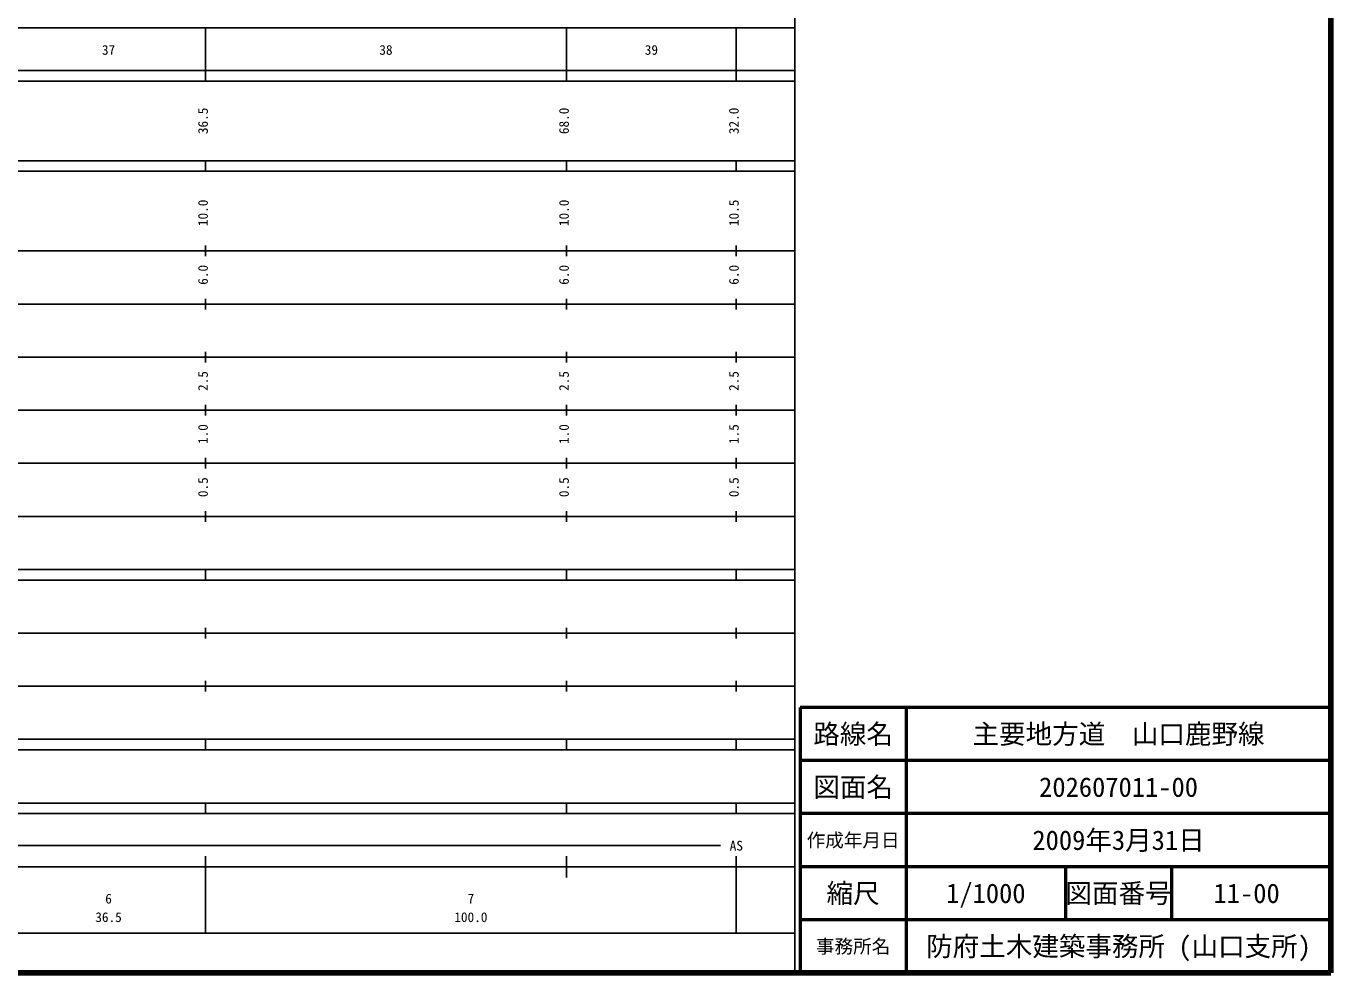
# Model space of a CAD drawing. Units: millimetres on the paper, enlarged 1000 times. Extents: x 40000 to 680000, y 20000 to 380000.
# Drawn here: x 434218 to 680000, y 20000 to 198357 of the extents above; entities that cross this region are included whole.
import ezdxf
from ezdxf.enums import TextEntityAlignment as Align

# ---------------------------------------------------------------- set-up
doc = ezdxf.new("R2010")
doc.units = ezdxf.units.MM
doc.header["$LTSCALE"] = 1000
for name, color, linetype, lineweight in [('M-TTL', 2, 'Continuous', 140), ('M-TTL-BAND', 7, 'Continuous', 25), ('M-TTL-FRAM', 2, 'Continuous', 50), ('M-TTL-LINE', 7, 'Continuous', 50)]:
    doc.layers.add(name, color=color, linetype=linetype, lineweight=lineweight)
doc.layers.add('M-TTL-TXT', color=7, linetype='Continuous')
doc.styles.add('ＭＳ ゴシック', font='')
doc.styles.get('ＭＳ ゴシック').set_extended_font_data('MS Gothic')

msp = doc.modelspace()

# ---------------------------------------------------------------- linework, layer by layer
at = {"layer": 'M-TTL'}
for p, q in [((680000, 20000), (680000, 380000)), ((40000, 20000), (680000, 20000))]:
    msp.add_line(p, q, dxfattribs=at)
at = {"layer": 'M-TTL-BAND'}
for p, q in [((579000, 20000), (579000, 370000)), ((68000, 198000), (579000, 198000)), ((468000, 188000), (468000, 198000)), ((536000, 188000), (536000, 198000)), ((568000, 188000), (568000, 198000)), ((40000, 190000), (579000, 190000)), ((40000, 188000), (579000, 188000)), ((40000, 173000), (579000, 173000)), ((468000, 171000), (468000, 173000)), ((536000, 171000), (536000, 173000)), ((568000, 171000), (568000, 173000)), ((40000, 171000), (579000, 171000)), ((40000, 156000), (579000, 156000)), ((468000, 155000), (468000, 157000)), ((536000, 155000), (536000, 157000)), ((568000, 155000), (568000, 157000)), ((46000, 146000), (579000, 146000)), ((468000, 145000), (468000, 147000)), ((536000, 145000), (536000, 147000)), ((568000, 145000), (568000, 147000)), ((52000, 136000), (579000, 136000)), ((468000, 135000), (468000, 137000)), ((536000, 135000), (536000, 137000)), ((568000, 135000), (568000, 137000)), ((46000, 126000), (579000, 126000)), ((468000, 125000), (468000, 127000)), ((536000, 125000), (536000, 127000)), ((568000, 125000), (568000, 127000)), ((52000, 116000), (579000, 116000)), ((468000, 115000), (468000, 117000)), ((536000, 115000), (536000, 117000)), ((568000, 115000), (568000, 117000)), ((46000, 106000), (579000, 106000)), ((468000, 105000), (468000, 107000)), ((536000, 105000), (536000, 107000)), ((568000, 105000), (568000, 107000)), ((40000, 96000), (579000, 96000)), ((468000, 94000), (468000, 96000)), ((536000, 94000), (536000, 96000)), ((568000, 94000), (568000, 96000)), ((40000, 94000), (579000, 94000)), ((49000, 84000), (579000, 84000)), ((468000, 83000), (468000, 85000)), ((536000, 83000), (536000, 85000)), ((568000, 83000), (568000, 85000)), ((40000, 74000), (579000, 74000)), ((468000, 73000), (468000, 75000)), ((536000, 73000), (536000, 75000)), ((568000, 73000), (568000, 75000)), ((40000, 64000), (579000, 64000)), ((468000, 62000), (468000, 64000)), ((536000, 62000), (536000, 64000)), ((568000, 62000), (568000, 64000)), ((40000, 62000), (579000, 62000)), ((40000, 52000), (579000, 52000)), ((468000, 50000), (468000, 52000)), ((536000, 50000), (536000, 52000)), ((568000, 50000), (568000, 52000)), ((40000, 50000), (579000, 50000)), ((71000, 44000), (565000, 44000)), ((468000, 27500), (468000, 42000)), ((536000, 38000), (536000, 42000)), ((568000, 27500), (568000, 42000)), ((40000, 40000), (579000, 40000)), ((68000, 27500), (579000, 27500))]:
    msp.add_line(p, q, dxfattribs=at)
at = {"layer": 'M-TTL-FRAM'}
for p, q in [((680000, 70000), (580000, 70000)), ((580000, 70000), (580000, 20000))]:
    msp.add_line(p, q, dxfattribs=at)
at = {"layer": 'M-TTL-LINE'}
for p, q in [((600000, 70000), (600000, 20000)), ((680000, 60000), (580000, 60000)), ((680000, 50000), (580000, 50000)), ((680000, 40000), (580000, 40000)), ((630000, 40000), (630000, 30000)), ((650000, 40000), (650000, 30000)), ((680000, 30000), (580000, 30000))]:
    msp.add_line(p, q, dxfattribs=at)

# ---------------------------------------------------------------- texts
at = {"layer": 'M-TTL-BAND', "style": 'ＭＳ ゴシック'}
for s, p in [('37', (449750, 192405)), ('38', (502000, 192405)), ('39', (552000, 192405)), ('AS', (568000, 42500)), ('6', (449750, 32523)), ('7', (518000, 32523)), ('36.5', (449750, 29033)), ('100.0', (518000, 29033))]:
    msp.add_text(s, height=1833, dxfattribs=at).set_placement(p, align=Align.BOTTOM_CENTER)
for s, p in [('36.5', (469000, 180500)), ('68.0', (537000, 180500)), ('32.0', (569000, 180500)), ('10.0', (469000, 163174)), ('10.0', (537000, 163174)), ('10.5', (569000, 163174)), ('6.0', (469000, 151500)), ('6.0', (537000, 151500)), ('6.0', (569000, 151500)), ('2.5', (469000, 131500)), ('2.5', (537000, 131500)), ('2.5', (569000, 131500)), ('1.0', (469000, 121500)), ('1.0', (537000, 121500)), ('1.5', (569000, 121500)), ('0.5', (469000, 111500)), ('0.5', (537000, 111500)), ('0.5', (569000, 111500))]:
    msp.add_text(s, height=1833, rotation=90, dxfattribs=at).set_placement(p, align=Align.BOTTOM_CENTER)
at = {"layer": 'M-TTL-TXT', "style": 'ＭＳ ゴシック'}
for s, height, p in [('路線名', 3666, (590000, 65000)), ('路線名', 3666, (590000, 65000)), ('主要地方道\u3000山口鹿野線', 3666, (640000, 65000)), ('図面名', 3666, (590000, 55000)), ('図面名', 3666, (590000, 55000)), ('202607011-00', 3666, (640000, 55000)), ('2009年3月31日', 3666, (640000, 45000)), ('作成年月日', 2566, (590000, 45000)), ('作成年月日', 2566, (590000, 45000)), ('縮尺', 3666, (590000, 35000)), ('縮尺', 3666, (590000, 35000)), ('1/1000', 3666, (615000, 35000)), ('図面番号', 3666, (640000, 35000)), ('図面番号', 3666, (640000, 35000)), ('11-00', 3666, (664125, 35000)), ('防府土木建築事務所 (山口支所)', 3666, (640000, 25000)), ('事務所名', 2566, (590000, 25000)), ('事務所名', 2566, (590000, 25000))]:
    msp.add_text(s, height=height, dxfattribs=at).set_placement(p, align=Align.MIDDLE_CENTER)

doc.saveas('drawing.dxf')
